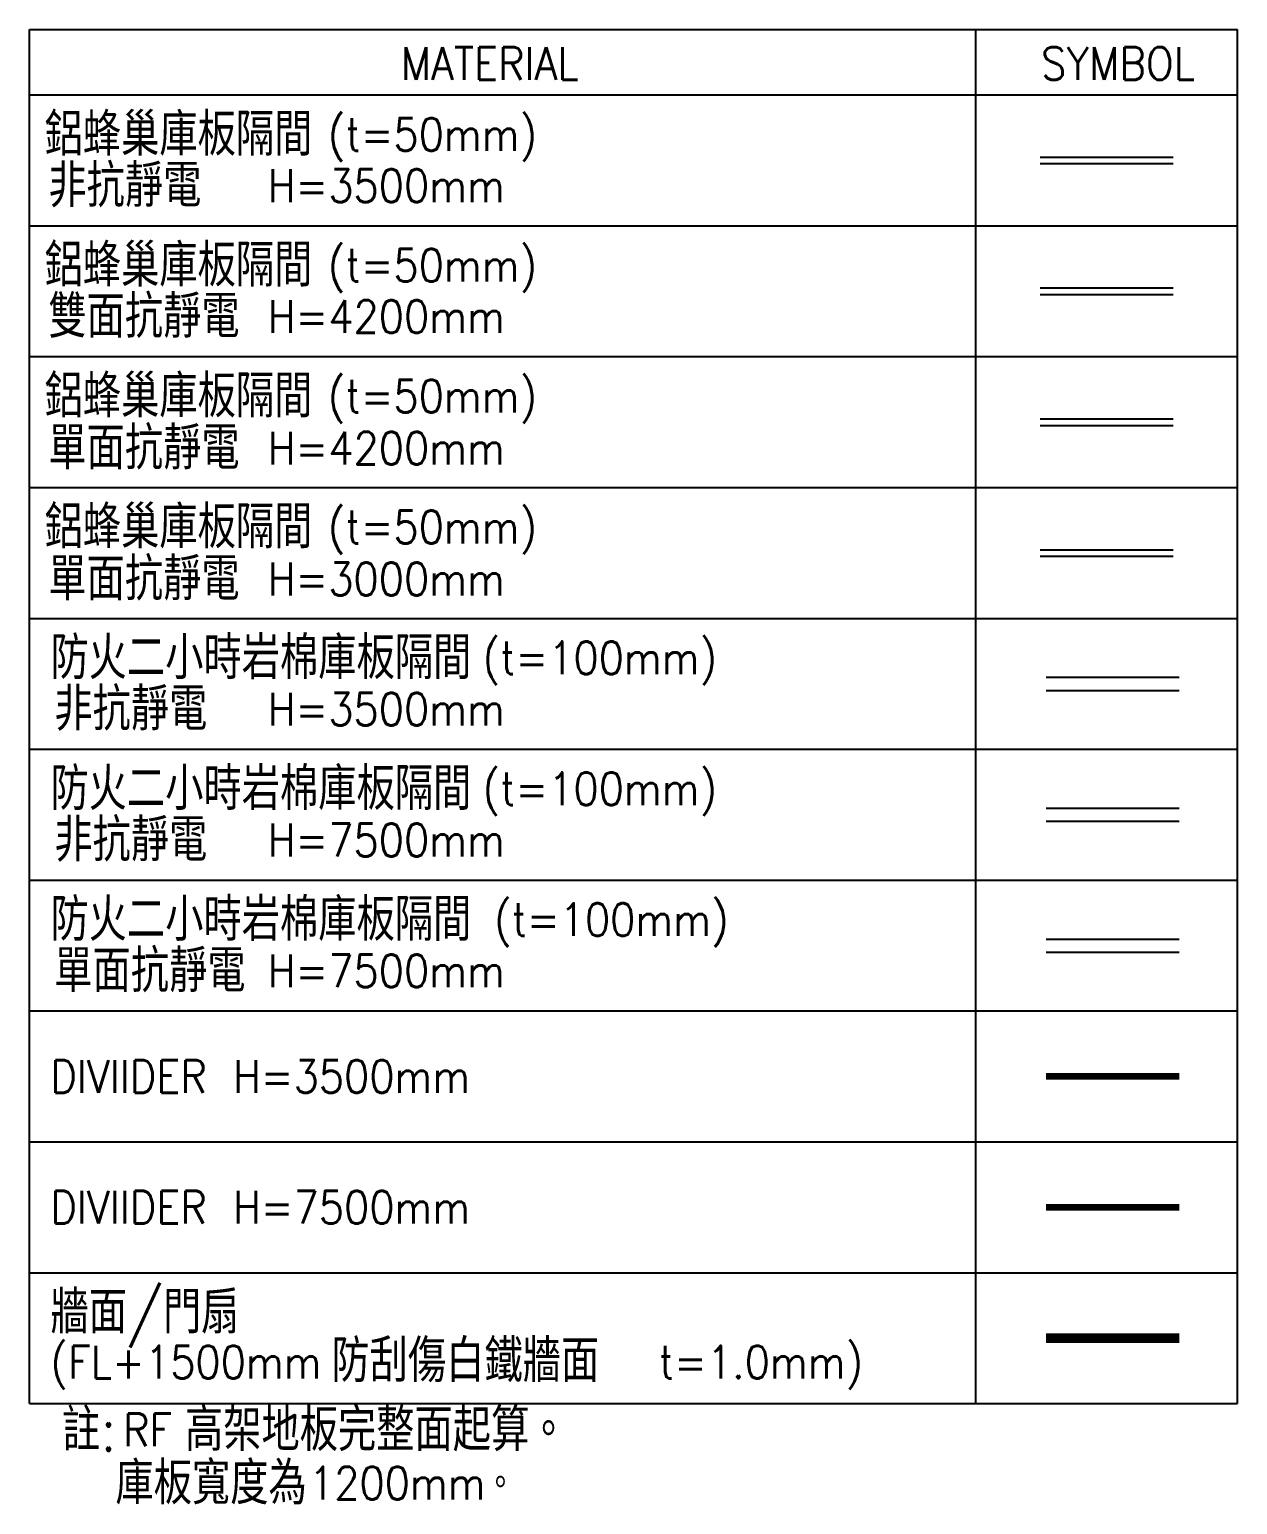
# Model space of a CAD drawing. Header units: millimetres. Extents: x -960 to 41501, y -1010 to 11880.
# Drawn here: x 30073 to 31920, y 1787 to 4041 of the extents above; entities that cross this region are included whole.
import ezdxf
from ezdxf.enums import TextEntityAlignment as Align
from ezdxf.lldxf.tags import DXFTag

# ---------------------------------------------------------------- set-up
doc = ezdxf.new("R2010")
doc.units = ezdxf.units.MM
doc.header["$LTSCALE"] = 100
doc.layers.add('188K-SM-03-F10-ARCH-PA-Y2257103$0$K-TXT', color=7, linetype='Continuous')
doc.styles.add('188K-SM-03-F10-ARCH-PA-Y2257103$0$Standard', font='txt.shx', dxfattribs={"bigfont": 'chineset.shx'})
tags = doc.linetypes.add('188K-SM-03-F10-ARCH-PA-Y2257103$0$S.P_LINE', pattern='A,12.7,-5.08,["S.P",188K-SM-03-F10-ARCH-PA-Y2257103$0$Standard,S=4,R=0,X=-2.54,Y=-1.27],-6.35', length=24.13).pattern_tags.tags
tags[6] = DXFTag(74, 10)

# ---------------------------------------------------------------- blocks, each defined once
blk = doc.blocks.new('188K-SM-03-F10-ARCH-PA-Y2257103')
at = {"layer": '188K-SM-03-F10-ARCH-PA-Y2257103$0$K-TXT'}
for p, q in [((30073.4, 4041.1), (31920.4, 4041.1)), ((30073.4, 1941.1), (30073.4, 4041.1)), ((31520.4, 1941.1), (31520.4, 4041.1)), ((31920.4, 1941.1), (31920.4, 4041.1)), ((30073.4, 3941.1), (31920.4, 3941.1)), ((30073.4, 3741.1), (31920.4, 3741.1)), ((30073.4, 3541.1), (31920.4, 3541.1)), ((30073.4, 3341.1), (31920.4, 3341.1)), ((30073.4, 3141.1), (31920.4, 3141.1)), ((30073.4, 2941.1), (31920.4, 2941.1)), ((30073.4, 2741.1), (31920.4, 2741.1)), ((30073.4, 2541.1), (31920.4, 2541.1)), ((30073.4, 2341.1), (31920.4, 2341.1)), ((30073.4, 2141.1), (31920.4, 2141.1)), ((30073.4, 1941.1), (31920.4, 1941.1))]:
    blk.add_line(p, q, dxfattribs=at)
at = {"layer": '188K-SM-03-F10-ARCH-PA-Y2257103$0$K-TXT', "color": 200}
for p, q in [((31618.7, 3846.1), (31822.1, 3846.1)), ((31618.7, 3836.1), (31822.1, 3836.1))]:
    blk.add_line(p, q, dxfattribs=at)
at = {"layer": '188K-SM-03-F10-ARCH-PA-Y2257103$0$K-TXT', "color": 30}
for p, q in [((31618.7, 3646.1), (31822.1, 3646.1)), ((31618.7, 3636.1), (31822.1, 3636.1))]:
    blk.add_line(p, q, dxfattribs=at)
at = {"layer": '188K-SM-03-F10-ARCH-PA-Y2257103$0$K-TXT', "color": 3}
for p, q in [((31618.7, 3446.1), (31822.1, 3446.1)), ((31618.7, 3436.1), (31822.1, 3436.1))]:
    blk.add_line(p, q, dxfattribs=at)
at = {"layer": '188K-SM-03-F10-ARCH-PA-Y2257103$0$K-TXT', "color": 161}
for p, q in [((31618.7, 3246.1), (31822.1, 3246.1)), ((31618.7, 3236.1), (31822.1, 3236.1))]:
    blk.add_line(p, q, dxfattribs=at)
at = {"layer": '188K-SM-03-F10-ARCH-PA-Y2257103$0$K-TXT', "color": 11}
for p, q in [((31627.7, 3051.1), (31831.2, 3051.1)), ((31627.7, 3031.1), (31831.2, 3031.1))]:
    blk.add_line(p, q, dxfattribs=at)
at = {"layer": '188K-SM-03-F10-ARCH-PA-Y2257103$0$K-TXT', "color": 14}
for p, q in [((31627.7, 2851.1), (31831.2, 2851.1)), ((31627.7, 2831.1), (31831.2, 2831.1))]:
    blk.add_line(p, q, dxfattribs=at)
at = {"layer": '188K-SM-03-F10-ARCH-PA-Y2257103$0$K-TXT', "color": 230}
for p, q in [((31627.7, 2651.1), (31831.2, 2651.1)), ((31627.7, 2631.1), (31831.2, 2631.1))]:
    blk.add_line(p, q, dxfattribs=at)
at = {"layer": '188K-SM-03-F10-ARCH-PA-Y2257103$0$K-TXT', "color": 102, "const_width": 10}
blk.add_lwpolyline([(31831.2, 2441.1), (31627.7, 2441.1)], dxfattribs=at)
at = {"layer": '188K-SM-03-F10-ARCH-PA-Y2257103$0$K-TXT', "color": 1, "const_width": 10}
blk.add_lwpolyline([(31831.2, 2241.1), (31627.7, 2241.1)], dxfattribs=at)
at = {"layer": '188K-SM-03-F10-ARCH-PA-Y2257103$0$K-TXT', "color": 170, "linetype": '188K-SM-03-F10-ARCH-PA-Y2257103$0$S.P_LINE', "ltscale": 0.02, "const_width": 15}
blk.add_lwpolyline([(31627.7, 2041.1), (31831.2, 2041.1)], dxfattribs=at)
at = {"layer": '188K-SM-03-F10-ARCH-PA-Y2257103$0$K-TXT', "style": '188K-SM-03-F10-ARCH-PA-Y2257103$0$Standard', "width": 0.9}
for s, p in [('MATERIAL', (30777.3, 3989.2)), ('SYMBOL', (31737.9, 3989.2))]:
    blk.add_text(s, height=50, dxfattribs=at).set_placement(p, align=Align.MIDDLE_CENTER)
for s, height, p in [('鋁蜂巢庫板隔間', 65, (30096.4, 3880.8)), ('(t=50mm)', 50, (30529.6, 3880.8)), ('非抗靜電', 65, (30102.2, 3802.4)), ('H=3500mm', 50, (30437.7, 3802.4)), ('鋁蜂巢庫板隔間', 65, (30096.4, 3680.8)), ('(t=50mm)', 50, (30529.6, 3680.8)), ('雙面抗靜電', 65, (30102.2, 3602.4)), ('H=4200mm', 50, (30437.7, 3602.4)), ('鋁蜂巢庫板隔間', 65, (30096.4, 3480.8)), ('(t=50mm)', 50, (30529.6, 3480.8)), ('單面抗靜電', 65, (30102.2, 3401.3)), ('H=4200mm', 50, (30437.7, 3401.3)), ('鋁蜂巢庫板隔間', 65, (30096.4, 3280.8)), ('(t=50mm)', 50, (30529.6, 3280.8)), ('單面抗靜電', 65, (30102.2, 3201.3)), ('H=3000mm', 50, (30437.7, 3201.3)), ('防火二小時岩棉庫板隔間', 65, (30105.4, 3080.8)), ('(t=100mm)', 50, (30766.3, 3080.8)), ('非抗靜電', 65, (30111.3, 3002.4)), ('H=3500mm', 50, (30437.7, 3002.4)), ('防火二小時岩棉庫板隔間', 65, (30105.4, 2880.8)), ('(t=100mm)', 50, (30766.3, 2880.8)), ('非抗靜電', 65, (30111.3, 2802.4)), ('H=7500mm', 50, (30437.7, 2802.4)), ('防火二小時岩棉庫板隔間', 65, (30105.4, 2680.8)), ('(t=100mm)', 50, (30783.8, 2680.8)), ('單面抗靜電', 65, (30111.3, 2602.4)), ('H=7500mm', 50, (30437.7, 2602.4)), ('DIVIIDER H=3500mm', 50, (30105.4, 2441.1)), ('DIVIIDER H=7500mm', 50, (30105.4, 2241.1)), ('牆面/門扇', 65, (30105.4, 2080.8)), ('(FL+1500mm           t=1.0mm)', 50, (30105.4, 2004.5)), ('防刮傷白鐵牆面', 65, (30535, 2006.5)), ('註:  高架地板完整面起算。', 65, (30123.2, 1901)), ('RF', 50, (30216.4, 1901)), ('庫板寬度為', 65, (30204.8, 1819.5)), ('1200mm。', 50, (30500.8, 1819.5))]:
    blk.add_text(s, height=height, dxfattribs=at).set_placement(p, align=Align.MIDDLE_LEFT)

msp = doc.modelspace()

# ---------------------------------------------------------------- block references
msp.add_blockref('188K-SM-03-F10-ARCH-PA-Y2257103', (0, 0))

doc.saveas('drawing.dxf')
